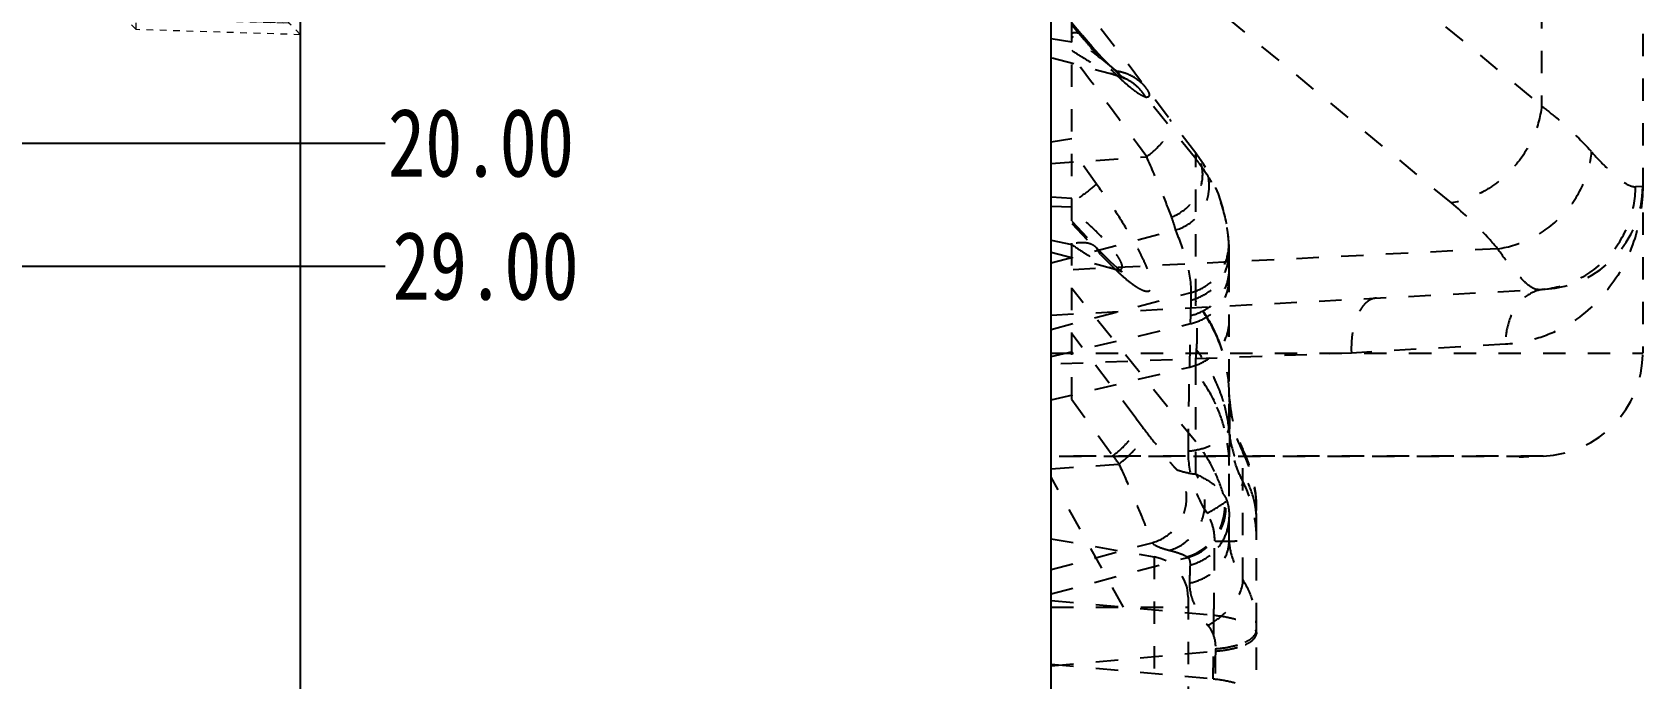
# Model space of a CAD drawing. Header units: millimetres. Extents: x 1188 to 10032, y -1727 to 798.
# Drawn here: x 3561.8 to 3679.5, y -785.3 to -738 of the extents above; entities that cross this region are included whole.
import ezdxf

# ---------------------------------------------------------------- set-up
doc = ezdxf.new("R2010")
doc.units = ezdxf.units.MM
doc.header["$LTSCALE"] = 16.335
doc.header["$PDMODE"] = 3
doc.header["$PDSIZE"] = 0.3125
doc.linetypes.add('HIDDEN', pattern=[0.2, 0.1, -0.1])
doc.layers.get('0').update_dxf_attribs({"linetype": 'CONTINUOUS'})
doc.layers.get('Defpoints').update_dxf_attribs({"linetype": 'CONTINUOUS'})
doc.layers.add('cool', color=153, linetype='HIDDEN', lineweight=9)
doc.layers.add('DEFAULT_2', color=8, linetype='HIDDEN')
doc.layers.add('dim', color=3, linetype='CONTINUOUS')
doc.styles.get("Standard").update_dxf_attribs({"font": 'txt', "width": 0.8})
doc.dimstyles.new('11', dxfattribs={"dimtxt": 8, "dimasz": 8, "dimexe": 0, "dimexo": 0, "dimgap": 0, "dimtad": 0, "dimzin": 0, "dimdsep": 46, "dimtxsty": 'Standard', "dimcen": 0, "dimclrd": 4, "dimclre": 4, "dimclrt": 6, "dimazin": 0, "dimtfac": 1, "dimtofl": 0, "dimtmove": 0, "dimatfit": 3, "dimfxl": 0, "dimtolj": 1, "dimtzin": 0, "dimarcsym": 0})

# ---------------------------------------------------------------- blocks, each defined once
blk = doc.blocks.new('cool_jt_f12')
at = {"layer": 'cool', "ltscale": 0.3}
for p, q in [((0, 7.0785), (0.856, 6.2225)), ((0, 7.0785), (12, 6.7035)), ((0.856, 6.2225), (0.856, -6.2225)), ((13.5, 5.827375), (0.856, 6.2225)), ((0.856, 6.2225), (13.5, 5.827375)), ((12, 6.7035), (12.856, 5.8475)), ((12, 6.7035), (12, -6.7035)), ((14.327375, 5), (13.5, 5.827375)), ((13.5, -5.827375), (13.5, 5.827375)), ((14.327375, -5), (14.327375, 5)), ((0.856, -6.2225), (13.5, -5.827375)), ((12, -6.7035), (12.856, -5.8475)), ((13.5, -5.827375), (14.327375, -5)), ((0.856, -6.2225), (0, -7.0785)), ((0, -7.0785), (12, -6.7035))]:
    blk.add_line(p, q, dxfattribs=at)
blk = doc.blocks.new('2')
at = {"layer": 'cool', "ltscale": 0.932966, "rotation": 180}
blk.add_blockref('cool_jt_f12', (1934.71, -801.14), dxfattribs=at)
blk = doc.blocks.new('*D184')
at = {"layer": 'Defpoints', "color": 0, "transparency": 16777216}
for p in [(3391.4, -726.14), (3475.8, -746.14), (3587.58, -746.14)]:
    blk.add_point(p, dxfattribs=at)
at = {"layer": 'dim', "color": 4, "lineweight": -2, "transparency": 16777216}
blk.add_line((3475.8, -746.14), (3587.58, -746.14), dxfattribs=at)
at = {"layer": 'dim', "color": 6, "transparency": 16777216, "insert": (3594.58, -746.14), "char_height": 5, "attachment_point": 5}
blk.add_mtext('\\A1;20.00', dxfattribs=at)
blk = doc.blocks.new('*D185')
at = {"layer": 'Defpoints', "color": 0, "transparency": 16777216}
for p in [(3391.4, -726.14), (3420.8, -755.14), (3587.58, -755.14)]:
    blk.add_point(p, dxfattribs=at)
at = {"layer": 'dim', "color": 4, "lineweight": -2, "transparency": 16777216}
blk.add_line((3420.8, -755.14), (3587.58, -755.14), dxfattribs=at)
at = {"layer": 'dim', "color": 6, "transparency": 16777216, "insert": (3594.92, -755.14), "char_height": 5, "attachment_point": 5}
blk.add_mtext('\\A1;29.00', dxfattribs=at)
blk = doc.blocks.new('*D186')
at = {"layer": 'Defpoints', "color": 0, "transparency": 16777216}
for p in [(3391.4, -726.14), (3504.84, -796.14), (3587.58, -796.14)]:
    blk.add_point(p, dxfattribs=at)
at = {"layer": 'dim', "color": 4, "lineweight": -2, "transparency": 16777216}
blk.add_line((3504.84, -796.14), (3587.58, -796.14), dxfattribs=at)
at = {"layer": 'dim', "color": 6, "transparency": 16777216, "insert": (3594.58, -796.14), "char_height": 5, "attachment_point": 5}
blk.add_mtext('\\A1;70.00', dxfattribs=at)
blk = doc.blocks.new('*D187')
at = {"layer": 'Defpoints', "color": 0, "transparency": 16777216}
for p in [(3391.4, -726.14), (3555.2, -826.14), (3587.58, -826.14)]:
    blk.add_point(p, dxfattribs=at)
at = {"layer": 'dim', "color": 4, "lineweight": -2, "transparency": 16777216}
blk.add_line((3555.2, -826.14), (3587.58, -826.14), dxfattribs=at)
at = {"layer": 'dim', "color": 6, "transparency": 16777216, "insert": (3595.58, -826.14), "char_height": 5, "attachment_point": 5}
blk.add_mtext('\\A1;100.00', dxfattribs=at)

msp = doc.modelspace()

# ---------------------------------------------------------------- linework, layer by layer
at = {"color": 7, "linetype": 'Continuous'}
for p, q in [((3636.236, -846.141), (3636.236, -606.141)), ((3581.399, -810.141), (3581.399, -642.141))]:
    msp.add_line(p, q, dxfattribs=at)
at = {"layer": 'DEFAULT_2', "color": 8, "linetype": 'HIDDEN'}
for p, q in [((3679.451, -721.812), (3679.451, -761.496)), ((3672.061, -726.325), (3672.061, -743.438)), ((3652.455, -727.221), (3672.061, -743.438)), ((3637.736, -764.897), (3637.736, -733.523)), ((3646.79, -746.884), (3637.736, -734.971)), ((3665.472, -750.524), (3645.866, -734.306)), ((3637.736, -737.342), (3638.527, -738.288)), ((3637.736, -737.49), (3638.641, -738.574)), ((3636.236, -738.504), (3637.736, -738.744)), ((3638.641, -738.574), (3638.527, -738.288)), ((3641.032, -741.198), (3636.236, -739.913)), ((3640.999, -741.189), (3641.031, -741.198)), ((3641.127, -741.225), (3640.999, -741.189)), ((3641.13, -741.226), (3641.127, -741.225)), ((3641.13, -741.226), (3641.476, -741.359)), ((3641.476, -741.359), (3641.579, -741.413)), ((3646.79, -747.285), (3643.149, -742.774)), ((3636.236, -746.062), (3637.736, -745.818)), ((3639.549, -749.14), (3637.736, -746.637)), ((3636.236, -747.633), (3643.21, -747.15)), ((3646.79, -757.703), (3646.79, -747.285)), ((3679.451, -749.309), (3678.916, -749.335)), ((3636.236, -750.07), (3637.736, -750.172)), ((3637.736, -750.64), (3637.736, -750.546)), ((3637.736, -750.814), (3637.736, -750.64)), ((3636.236, -750.75), (3637.736, -750.814)), ((3636.236, -754.893), (3645.324, -752.495)), ((3637.736, -751.862), (3639.579, -753.834)), ((3637.736, -752.034), (3639.841, -754.287)), ((3636.236, -753.238), (3637.736, -753.553)), ((3636.236, -754.11), (3640.916, -755.364)), ((3668.848, -753.872), (3637.736, -755.407)), ((3639.841, -754.287), (3639.579, -753.834)), ((3649.236, -755.42), (3649.236, -754.147)), ((3649.236, -766.853), (3649.236, -755.42)), ((3636.236, -758.726), (3672.308, -756.836)), ((3636.236, -759.766), (3646.469, -757.066)), ((3646.79, -767.985), (3637.736, -756.771)), ((3646.466, -757.616), (3646.469, -757.066)), ((3646.35, -762.52), (3646.432, -758.75)), ((3636.236, -761.759), (3646.418, -759.345)), ((3642.446, -766.294), (3637.736, -760.096)), ((3669.431, -760.85), (3658.163, -761.496)), ((3636.236, -761.496), (3679.451, -761.496)), ((3658.163, -761.496), (3636.236, -762.315)), ((3636.236, -764.919), (3646.35, -762.52)), ((3646.79, -770.347), (3646.79, -762.885)), ((3649.237, -764.503), (3649.236, -764.513)), ((3649.236, -764.546), (3649.236, -764.514)), ((3649.236, -764.546), (3649.236, -764.537)), ((3637.736, -764.897), (3640.74, -769.01)), ((3642.446, -766.294), (3642.899, -766.889)), ((3672.177, -769.029), (3636.236, -769.029)), ((3671.122, -769.065), (3636.236, -769.065)), ((3650.236, -778.084), (3650.236, -768.545)), ((3672.177, -769.029), (3671.122, -769.065)), ((3636.236, -769.961), (3641.184, -769.618)), ((3641.514, -780.079), (3636.236, -770.579)), ((3649.236, -775.225), (3649.236, -769.719)), ((3651.236, -833.661), (3651.236, -772.903)), ((3636.236, -775.079), (3643.757, -776.406)), ((3636.236, -777.335), (3643.612, -775.366)), ((3636.236, -779.109), (3646.205, -776.448)), ((3643.757, -776.406), (3643.757, -798.753)), ((3636.236, -779.592), (3648.121, -780.667)), ((3646.236, -779.36), (3646.236, -795.799)), ((3636.236, -780.079), (3646.236, -780.079)), ((3648.072, -785.321), (3648.121, -780.667)), ((3636.236, -784.378), (3648.228, -783.293)), ((3648.231, -783.121), (3648.228, -783.293)), ((3636.236, -784.25), (3648.072, -785.321))]:
    msp.add_line(p, q, dxfattribs=at)
for points in [[(3641.579, -741.413), (3641.578, -741.413), (3641.425, -741.301), (3641.081, -741.013), (3640.581, -740.545), (3639.951, -739.901), (3639.221, -739.099), (3638.527, -738.288)], [(3641.39, -755.541), (3641.427, -755.561), (3641.363, -755.516), (3641.054, -755.271), (3640.566, -754.833), (3639.975, -754.25), (3639.579, -753.834)], [(3640.916, -755.364), (3641.197, -755.455), (3641.39, -755.541)], [(3649.259, -764.861), (3649.24, -764.57), (3649.237, -764.503)]]:
    msp.add_lwpolyline(points, dxfattribs=at)
for centre, radius, start, end in [((2700.072, -1437.28), 1168.67, 36.194351, 36.646378), ((3599.172, -790.66), 65.012, 49.95225, 50.59271), ((3657.895, -723.833), 24.198, 224.3722, 225.93956), ((3640.077, -744.675), 3.606, 60.79626, 73.01859), ((3640.609, -744.198), 3.324, 68.29759, 71.26994), ((3640.05, -744.713), 3.652, 46.45457, 60.72656), ((3639.961, -744.801), 3.778, 32.45316, 46.39446), ((3637.236, -754.145), 12, 359.98616, 37.23483), ((3637.908, -754.361), 11.356, 36.39513, 38.54553), ((3671.914, -749.309), 7.537, 273, 0), ((3638.374, -754.155), 10.863, 8.0436, 9.73), ((3638.427, -754.147), 10.81, 0.00144, 8.04448), ((3654.9, -740.755), 20.234, 226.26838, 226.78639), ((3638.056, -764.758), 11.228, 26.23205, 38.9306), ((3655.485, -757.702), 8.695, 180.00037, 180.39336), ((3638.082, -764.809), 11.203, 26.3377, 38.97982), ((3671.914, -761.496), 7.537, 272, 0), ((3638.056, -769.94), 11.228, 26.23205, 38.9306), ((3638.215, -768.261), 11.08, 16.91264, 18.67498), ((3658.784, -764.5), 9.548, 180.27832, 206.45752), ((3638.307, -769.805), 10.943, 24.75755, 26.1798), ((3638.385, -769.771), 10.858, 14.86656, 24.76361), ((3638.268, -768.245), 11.024, 7.20672, 16.91226), ((3659.236, -764.186), 10, 183.88028, 205.84193), ((3637.95, -765.618), 11.334, 2.10191, 3.82185), ((3638.53, -769.728), 10.707, 0.03637, 14.84223), ((3638.402, -768.226), 10.89, 4.12609, 7.19793), ((3638.063, -775.035), 11.219, 25.79377, 38.93336), ((3743.517, -769.684), 94.28, 178.63779, 180.02159), ((3641.236, -772.904), 10, 0, 25.84193), ((3641.689, -773.008), 9.547, 0.02476, 26.4581), ((3670.421, -748.978), 20.1, 270, 272), ((3638.347, -774.885), 10.898, 16.37205, 25.73545), ((3645.134, -772.749), 3.783, 285.41256, 14.17344), ((3645.199, -772.782), 3.802, 285.34296, 12.1651), ((3644.95, -773.75), 6.287, 0.03256, 10.87021), ((3643.236, -779.36), 3, 0, 80), ((3643.472, -781.735), 7.764, 359.97537, 4.83821)]:
    msp.add_arc(centre, radius, start, end, dxfattribs=at)
for points, knots in [([(3638.526, -738.289), (3638.45, -738.197), (3638.179, -738.066), (3637.895, -738.084), (3637.736, -738.107)], [0, 0, 0, 0, 0.4259291, 1, 1, 1, 1]), ([(3640.443, -740.429), (3640.24, -740.262), (3639.354, -739.54), (3638.447, -738.843), (3637.736, -738.326)], [0, 0, 0, 0, 0.2307881, 1, 1, 1, 1]), ([(3638.641, -738.574), (3638.806, -738.771), (3639.438, -739.516), (3640.095, -740.241), (3640.598, -740.755)], [0, 0, 0, 0, 0.2635224, 1, 1, 1, 1]), ([(3637.736, -739.361), (3638.039, -739.558), (3638.629, -739.937), (3639.487, -740.463), (3640.263, -740.892), (3640.765, -741.122), (3640.999, -741.189)], [0, 0, 0, 0, 0.2892156, 0.5612335, 0.8047072, 1, 1, 1, 1]), ([(3641.174, -741.049), (3641.162, -741.037), (3641.107, -740.983), (3641.048, -740.932), (3641.002, -740.894)], [0, 0, 0, 0, 0.2207794, 1, 1, 1, 1]), ([(3641.032, -741.198), (3641.08, -741.211), (3641.147, -741.225), (3641.251, -741.235), (3641.273, -741.185), (3641.254, -741.146), (3641.222, -741.1), (3641.191, -741.067), (3641.174, -741.049)], [0, 0, 0, 0, 0.3464498, 0.5372174, 0.5990187, 0.6877829, 0.821873, 1, 1, 1, 1]), ([(3641.067, -741.222), (3641.149, -741.301), (3641.456, -741.592), (3641.774, -741.874), (3642.015, -742.069)], [0, 0, 0, 0, 0.2683223, 1, 1, 1, 1]), ([(3643.152, -742.097), (3643.069, -741.988), (3642.705, -741.572), (3642.224, -741.262), (3641.839, -741.109)], [0, 0, 0, 0, 0.2480256, 1, 1, 1, 1]), ([(3642.015, -742.069), (3642.066, -742.111), (3642.257, -742.262), (3642.454, -742.406), (3642.604, -742.502)], [0, 0, 0, 0, 0.2710235, 1, 1, 1, 1]), ([(3643.149, -742.774), (3643.187, -742.777), (3643.256, -742.775), (3643.347, -742.75), (3643.408, -742.691), (3643.424, -742.606), (3643.402, -742.505), (3643.32, -742.326), (3643.224, -742.192), (3643.152, -742.097)], [0, 0, 0, 0, 0.1226068, 0.2172656, 0.295023, 0.3767098, 0.4812186, 0.6180449, 1, 1, 1, 1]), ([(3642.604, -742.502), (3642.653, -742.533), (3642.827, -742.639), (3643.01, -742.732), (3643.149, -742.774)], [0, 0, 0, 0, 0.2885698, 1, 1, 1, 1]), ([(3672.061, -743.438), (3671.965, -744.259), (3671.481, -745.946), (3670.246, -747.785), (3668.916, -748.998), (3667.484, -749.943), (3666.275, -750.379), (3665.472, -750.524)], [0, 0, 0, 0, 0.2405246, 0.5018101, 0.6338285, 0.7626098, 1, 1, 1, 1]), ([(3672.061, -743.438), (3672.408, -743.704), (3673.7, -744.734), (3674.905, -745.877), (3675.711, -746.787)], [0, 0, 0, 0, 0.2644506, 1, 1, 1, 1]), ([(3643.21, -747.15), (3643.52, -746.913), (3644.066, -746.435), (3644.623, -745.771), (3644.905, -745.258), (3645.015, -744.934), (3645.032, -744.65), (3644.968, -744.487), (3644.922, -744.426)], [0, 0, 0, 0, 0.3414849, 0.635162, 0.7546187, 0.8532301, 0.9327652, 1, 1, 1, 1]), ([(3645.032, -751.558), (3645.501, -751.371), (3646.361, -750.806), (3647.193, -749.556), (3647.406, -748.123), (3647.056, -747.235), (3646.79, -746.884)], [0, 0, 0, 0, 0.2655346, 0.5247403, 0.768565, 1, 1, 1, 1]), ([(3646.79, -746.884), (3646.786, -746.879), (3646.79, -746.945), (3646.784, -746.984), (3646.789, -747.131), (3646.789, -747.225), (3646.79, -747.285)], [0, 0, 0, 0, 0.0548116, 0.240934, 0.5566822, 1, 1, 1, 1]), ([(3668.848, -753.872), (3669.692, -753.755), (3671.418, -753.211), (3673.624, -751.59), (3675.169, -749.347), (3675.636, -747.62), (3675.711, -746.787)], [0, 0, 0, 0, 0.2417526, 0.5032426, 0.7627904, 1, 1, 1, 1]), ([(3675.711, -746.787), (3676.049, -747.17), (3676.668, -747.838), (3677.554, -748.653), (3678.259, -749.163), (3678.728, -749.344), (3678.916, -749.335)], [0, 0, 0, 0, 0.368698, 0.6561126, 0.8642652, 1, 1, 1, 1]), ([(3645.032, -751.558), (3644.798, -750.917), (3644.208, -749.44), (3643.58, -747.98), (3643.21, -747.15)], [0, 0, 0, 0, 0.4286455, 1, 1, 1, 1]), ([(3645.324, -752.495), (3645.823, -752.358), (3646.768, -751.84), (3647.672, -750.518), (3647.879, -748.934), (3647.512, -747.927), (3647.229, -747.501)], [0, 0, 0, 0, 0.251334, 0.5018882, 0.7512524, 1, 1, 1, 1]), ([(3647.05, -747.623), (3647.562, -748.317), (3648.44, -749.812), (3648.936, -751.476), (3649.081, -752.319)], [0, 0, 0, 0, 0.5023971, 1, 1, 1, 1]), ([(3639.549, -749.14), (3639.476, -749.209), (3639.268, -749.38), (3638.668, -749.855), (3638.135, -750.254), (3637.736, -750.55)], [0, 0, 0, 0, 0.131636, 0.3509454, 1, 1, 1, 1]), ([(3642.018, -756.34), (3642.163, -756.453), (3642.433, -756.648), (3642.82, -756.868), (3643.138, -756.987), (3643.379, -756.975), (3643.499, -756.873), (3643.553, -756.762), (3643.578, -756.62), (3643.576, -756.364), (3643.492, -755.968), (3643.305, -755.417), (3643.028, -754.773), (3642.674, -754.056), (3642.255, -753.287), (3641.613, -752.191), (3640.718, -750.795), (3639.949, -749.692), (3639.549, -749.14)], [0, 0, 0, 0, 0.0524972, 0.09497, 0.1266955, 0.1490681, 0.1590815, 0.170188, 0.1836114, 0.2000199, 0.2427862, 0.2986066, 0.3659629, 0.4427155, 0.5267693, 0.6161873, 0.8051904, 1, 1, 1, 1]), ([(3679.451, -749.309), (3679.451, -750.593), (3679.048, -753.214), (3677.209, -756.846), (3674.57, -759.263), (3671.833, -760.506), (3670.254, -760.803), (3669.431, -760.85)], [0, 0, 0, 0, 0.2299063, 0.4658882, 0.7162596, 0.8524868, 1, 1, 1, 1]), ([(3671.813, -756.862), (3672.72, -756.814), (3674.604, -756.363), (3677.003, -754.657), (3678.568, -752.159), (3678.916, -750.248), (3678.916, -749.335)], [0, 0, 0, 0, 0.2401891, 0.4991449, 0.7586331, 1, 1, 1, 1]), ([(3668.848, -753.872), (3668.609, -753.581), (3667.57, -752.381), (3666.404, -751.294), (3665.472, -750.524)], [0, 0, 0, 0, 0.2376343, 1, 1, 1, 1]), ([(3640.916, -755.364), (3640.991, -755.384), (3641.122, -755.41), (3641.311, -755.404), (3641.436, -755.28), (3641.426, -755.082), (3641.343, -754.849), (3641.19, -754.562), (3640.975, -754.241), (3640.711, -753.894), (3640.408, -753.533), (3639.959, -753.038), (3639.347, -752.427), (3638.564, -751.722), (3638.016, -751.274), (3637.736, -751.057)], [0, 0, 0, 0, 0.0372527, 0.0646003, 0.0862489, 0.1135595, 0.1534526, 0.2058963, 0.2687235, 0.3392102, 0.4150542, 0.4946676, 0.660246, 0.8298867, 1, 1, 1, 1]), ([(3645.324, -752.495), (3645.313, -752.445), (3645.231, -752.128), (3645.127, -751.817), (3645.032, -751.558)], [0, 0, 0, 0, 0.1556915, 1, 1, 1, 1]), ([(3646.469, -757.066), (3646.458, -756.275), (3646.2, -754.696), (3645.622, -753.224), (3645.324, -752.495)], [0, 0, 0, 0, 0.5009392, 1, 1, 1, 1]), ([(3637.692, -753.543), (3637.993, -753.745), (3638.579, -754.13), (3639.43, -754.659), (3640.194, -755.082), (3640.688, -755.303), (3640.916, -755.364)], [0, 0, 0, 0, 0.2931129, 0.5666452, 0.8087539, 1, 1, 1, 1]), ([(3639.579, -753.835), (3639.485, -753.734), (3639.246, -753.56), (3638.801, -753.428), (3638.284, -753.417), (3637.925, -753.482), (3637.738, -753.531)], [0, 0, 0, 0, 0.2120096, 0.4422994, 0.7037419, 1, 1, 1, 1]), ([(3646.466, -757.614), (3646.856, -757.515), (3647.607, -757.192), (3648.513, -756.38), (3649.101, -755.328), (3649.236, -754.537), (3649.236, -754.145)], [0, 0, 0, 0, 0.2539772, 0.5050901, 0.7533594, 1, 1, 1, 1]), ([(3646.469, -757.066), (3646.878, -756.958), (3647.664, -756.599), (3648.587, -755.7), (3649.148, -754.545), (3649.235, -753.691), (3649.205, -753.274)], [0, 0, 0, 0, 0.2514537, 0.5018618, 0.7512179, 1, 1, 1, 1]), ([(3671.813, -756.862), (3671.635, -756.871), (3671.184, -756.641), (3670.544, -756.047), (3669.724, -755.091), (3669.16, -754.318), (3668.848, -753.872)], [0, 0, 0, 0, 0.1246788, 0.3285634, 0.6196306, 1, 1, 1, 1]), ([(3639.841, -754.287), (3639.932, -754.384), (3640.282, -754.754), (3640.64, -755.116), (3640.912, -755.376)], [0, 0, 0, 0, 0.2612915, 1, 1, 1, 1]), ([(3641.045, -755.502), (3641.129, -755.581), (3641.444, -755.871), (3641.77, -756.15), (3642.018, -756.34)], [0, 0, 0, 0, 0.2704462, 1, 1, 1, 1]), ([(3646.418, -759.344), (3646.812, -759.253), (3647.566, -758.957), (3648.49, -758.202), (3649.095, -757.214), (3649.236, -756.462), (3649.236, -756.093)], [0, 0, 0, 0, 0.2625941, 0.5164093, 0.761033, 1, 1, 1, 1]), ([(3646.432, -758.75), (3646.825, -758.656), (3647.579, -758.35), (3648.497, -757.575), (3649.097, -756.563), (3649.236, -755.797), (3649.236, -755.42)], [0, 0, 0, 0, 0.2595593, 0.5124092, 0.7583145, 1, 1, 1, 1]), ([(3646.432, -758.75), (3646.435, -758.642), (3646.444, -758.264), (3646.455, -757.885), (3646.466, -757.616)], [0, 0, 0, 0, 0.2859176, 1, 1, 1, 1]), ([(3659.992, -757.481), (3659.868, -757.488), (3659.603, -757.552), (3659.232, -757.795), (3658.895, -758.187), (3658.488, -758.923), (3658.193, -760.053), (3658.144, -761.01), (3658.163, -761.496)], [0, 0, 0, 0, 0.0779595, 0.1676018, 0.274695, 0.400277, 0.6939659, 1, 1, 1, 1]), ([(3672.308, -756.836), (3671.928, -756.856), (3671.105, -757.111), (3670.129, -758.056), (3669.535, -759.379), (3669.42, -760.365), (3669.431, -760.85)], [0, 0, 0, 0, 0.2112264, 0.4578749, 0.7307844, 1, 1, 1, 1]), ([(3646.849, -761.299), (3646.871, -761.031), (3646.913, -760.471), (3646.891, -759.289), (3646.795, -758.381), (3646.79, -757.762)], [0, 0, 0, 0, 0.2274428, 0.4757794, 1, 1, 1, 1]), ([(3646.35, -762.52), (3646.754, -762.426), (3647.526, -762.124), (3648.472, -761.351), (3649.092, -760.338), (3649.236, -759.568), (3649.236, -759.191)], [0, 0, 0, 0, 0.2625919, 0.5164056, 0.7610299, 1, 1, 1, 1]), ([(3649.236, -764.514), (3649.231, -763.71), (3649.035, -762.094), (3648.48, -760.564), (3648.122, -759.839)], [0, 0, 0, 0, 0.4985731, 1, 1, 1, 1]), ([(3649.236, -764.537), (3649.236, -763.723), (3649.047, -762.083), (3648.489, -760.53), (3648.128, -759.795)], [0, 0, 0, 0, 0.4985597, 1, 1, 1, 1]), ([(3646.79, -762.885), (3646.79, -762.748), (3646.795, -762.219), (3646.817, -761.69), (3646.849, -761.299)], [0, 0, 0, 0, 0.2586403, 1, 1, 1, 1]), ([(3648.712, -764.713), (3648.608, -764.406), (3648.138, -763.193), (3647.455, -762.064), (3646.849, -761.299)], [0, 0, 0, 0, 0.2490466, 1, 1, 1, 1]), ([(3646.257, -768.67), (3646.263, -768.048), (3646.286, -765.998), (3646.313, -763.948), (3646.35, -762.52)], [0, 0, 0, 0, 0.3034905, 1, 1, 1, 1]), ([(3649.259, -764.862), (3649.257, -764.826), (3649.25, -764.721), (3649.238, -764.616), (3649.236, -764.546)], [0, 0, 0, 0, 0.3404957, 1, 1, 1, 1]), ([(3649.263, -767.443), (3649.266, -767.29), (3649.279, -766.754), (3649.289, -766.218), (3649.288, -765.835)], [0, 0, 0, 0, 0.2851525, 1, 1, 1, 1]), ([(3649.288, -765.835), (3649.288, -765.776), (3649.287, -765.565), (3649.282, -765.354), (3649.277, -765.202)], [0, 0, 0, 0, 0.2815351, 1, 1, 1, 1]), ([(3640.74, -769.01), (3641.048, -768.775), (3641.593, -768.297), (3642.148, -767.635), (3642.43, -767.123), (3642.539, -766.801), (3642.556, -766.517), (3642.493, -766.355), (3642.446, -766.294)], [0, 0, 0, 0, 0.3415144, 0.6352176, 0.7546796, 0.8532862, 0.9328019, 1, 1, 1, 1]), ([(3641.184, -769.618), (3641.494, -769.383), (3642.043, -768.907), (3642.601, -768.242), (3642.884, -767.729), (3642.993, -767.403), (3643.01, -767.116), (3642.946, -766.951), (3642.899, -766.889)], [0, 0, 0, 0, 0.3405653, 0.633628, 0.7530521, 0.8518963, 0.9319754, 1, 1, 1, 1]), ([(3642.899, -766.889), (3643.196, -767.279), (3643.627, -767.844), (3644.183, -768.562), (3644.545, -769.024), (3644.859, -769.413), (3645.113, -769.72), (3645.298, -769.914), (3645.397, -770.021), (3645.441, -770.037)], [0, 0, 0, 0, 0.3629574, 0.5261865, 0.6725423, 0.7977322, 0.897003, 0.9656219, 1, 1, 1, 1]), ([(3646.257, -768.67), (3646.66, -768.622), (3647.403, -768.476), (3648.246, -768.133), (3648.756, -767.769), (3649.097, -767.415), (3649.236, -767.069), (3649.236, -766.853)], [0, 0, 0, 0, 0.3262298, 0.6054929, 0.723341, 0.8266916, 1, 1, 1, 1]), ([(3650.236, -770.879), (3650.07, -770.552), (3649.51, -769.28), (3649.236, -767.877), (3649.236, -766.853)], [0, 0, 0, 0, 0.2633253, 1, 1, 1, 1]), ([(3649.263, -767.443), (3649.309, -767.941), (3649.526, -768.944), (3649.967, -769.868), (3650.236, -770.307)], [0, 0, 0, 0, 0.4931894, 1, 1, 1, 1]), ([(3647.624, -773.217), (3647.194, -772.522), (3646.502, -771.06), (3646.249, -769.451), (3646.257, -768.67)], [0, 0, 0, 0, 0.5112406, 1, 1, 1, 1]), ([(3641.184, -769.618), (3641.506, -770.323), (3642.081, -771.621), (3642.725, -773.166), (3643.135, -774.183), (3643.352, -774.731), (3643.504, -775.109), (3643.581, -775.302), (3643.612, -775.366)], [0, 0, 0, 0, 0.3726256, 0.6824779, 0.8045116, 0.8999188, 0.9657867, 1, 1, 1, 1]), ([(3643.612, -775.366), (3644.14, -775.222), (3645.142, -774.664), (3646.067, -773.228), (3646.219, -771.529), (3645.77, -770.474), (3645.441, -770.037)], [0, 0, 0, 0, 0.2501203, 0.5002781, 0.7502579, 1, 1, 1, 1]), ([(3644.861, -775.921), (3645.407, -775.767), (3646.441, -775.178), (3647.397, -773.684), (3647.569, -771.917), (3647.123, -770.809), (3646.79, -770.347)], [0, 0, 0, 0, 0.2488718, 0.4991513, 0.7499697, 1, 1, 1, 1]), ([(3645.441, -770.037), (3645.52, -770.066), (3645.959, -770.211), (3646.415, -770.305), (3646.79, -770.347)], [0, 0, 0, 0, 0.18281, 1, 1, 1, 1]), ([(3646.79, -770.347), (3647.184, -770.529), (3647.923, -770.925), (3648.565, -771.489), (3648.804, -771.814)], [0, 0, 0, 0, 0.5182596, 1, 1, 1, 1]), ([(3651.124, -772.565), (3651.086, -772.369), (3650.896, -771.579), (3650.556, -770.828), (3650.236, -770.307)], [0, 0, 0, 0, 0.2462792, 1, 1, 1, 1]), ([(3647.624, -773.217), (3647.993, -773.018), (3648.659, -772.621), (3649.496, -771.992), (3650.039, -771.45), (3650.253, -771.038), (3650.236, -770.879)], [0, 0, 0, 0, 0.3495218, 0.6468443, 0.8662127, 1, 1, 1, 1]), ([(3651.236, -775.163), (3651.236, -774.42), (3651.071, -772.939), (3650.565, -771.534), (3650.236, -770.879)], [0, 0, 0, 0, 0.503038, 1, 1, 1, 1]), ([(3648.916, -771.977), (3649.028, -772.156), (3649.191, -772.661), (3649.236, -773.181), (3649.236, -773.49)], [0, 0, 0, 0, 0.4062107, 1, 1, 1, 1]), ([(3648.18, -775.242), (3648.186, -774.885), (3648.098, -774.172), (3647.809, -773.515), (3647.624, -773.217)], [0, 0, 0, 0, 0.5048816, 1, 1, 1, 1]), ([(3643.612, -775.366), (3643.742, -775.512), (3644.169, -775.728), (3644.606, -775.855), (3644.861, -775.921)], [0, 0, 0, 0, 0.4257167, 1, 1, 1, 1]), ([(3646.334, -778.32), (3646.737, -778.234), (3647.505, -777.959), (3648.457, -777.246), (3649.088, -776.304), (3649.236, -775.577), (3649.236, -775.225)], [0, 0, 0, 0, 0.2709656, 0.5275968, 0.7687402, 1, 1, 1, 1]), ([(3648.121, -780.667), (3648.127, -780.227), (3648.146, -778.419), (3648.159, -776.61), (3648.18, -775.242)], [0, 0, 0, 0, 0.2432605, 1, 1, 1, 1]), ([(3648.18, -775.242), (3648.391, -775.243), (3648.799, -775.245), (3649.383, -775.245), (3649.906, -775.24), (3650.355, -775.232), (3650.717, -775.221), (3650.961, -775.208), (3651.103, -775.195), (3651.175, -775.186), (3651.211, -775.178), (3651.236, -775.169), (3651.236, -775.163)], [0, 0, 0, 0, 0.2068502, 0.399488, 0.5718947, 0.7196378, 0.8388851, 0.9266111, 0.9578295, 0.9803946, 0.9942911, 1, 1, 1, 1]), ([(3649.236, -775.225), (3649.236, -775.666), (3649.467, -776.68), (3649.929, -777.595), (3650.236, -778.084)], [0, 0, 0, 0, 0.4324921, 1, 1, 1, 1]), ([(3644.861, -775.921), (3645.105, -775.984), (3645.543, -776.105), (3645.974, -776.277), (3646.139, -776.396)], [0, 0, 0, 0, 0.5535178, 1, 1, 1, 1]), ([(3646.205, -776.448), (3646.267, -776.485), (3646.372, -776.673), (3646.383, -776.871), (3646.377, -776.995)], [0, 0, 0, 0, 0.3655352, 1, 1, 1, 1]), ([(3646.377, -776.995), (3646.779, -776.896), (3647.551, -776.573), (3648.182, -776.02), (3648.439, -775.705)], [0, 0, 0, 0, 0.5042821, 1, 1, 1, 1]), ([(3646.377, -776.995), (3646.373, -777.085), (3646.354, -777.526), (3646.342, -777.968), (3646.334, -778.32)], [0, 0, 0, 0, 0.2019079, 1, 1, 1, 1]), ([(3646.334, -778.32), (3646.322, -778.836), (3646.635, -779.982), (3647.282, -780.938), (3647.68, -781.423)], [0, 0, 0, 0, 0.4513022, 1, 1, 1, 1]), ([(3647.68, -781.423), (3648.046, -781.215), (3648.724, -780.742), (3649.732, -779.717), (3650.245, -778.715), (3650.236, -778.084)], [0, 0, 0, 0, 0.2910873, 0.5645027, 1, 1, 1, 1]), ([(3650.236, -778.084), (3650.511, -778.528), (3650.96, -779.498), (3651.163, -780.547), (3651.209, -781.08)], [0, 0, 0, 0, 0.4936617, 1, 1, 1, 1]), ([(3648.121, -780.667), (3648.54, -780.709), (3649.304, -780.827), (3650.182, -781.084), (3650.725, -781.36), (3651.064, -781.603), (3651.236, -781.871), (3651.236, -782.037)], [0, 0, 0, 0, 0.3532546, 0.6466541, 0.763996, 0.8604613, 1, 1, 1, 1]), ([(3647.68, -781.423), (3647.866, -781.65), (3648.164, -782.195), (3648.238, -782.809), (3648.231, -783.121)], [0, 0, 0, 0, 0.4842294, 1, 1, 1, 1]), ([(3650.398, -782.632), (3650.522, -782.575), (3650.745, -782.454), (3651.079, -782.195), (3651.236, -781.913), (3651.236, -781.738)], [0, 0, 0, 0, 0.3213064, 0.5900309, 1, 1, 1, 1]), ([(3650.398, -782.821), (3650.521, -782.767), (3650.784, -782.631), (3651.119, -782.37), (3651.236, -782.091), (3651.236, -781.97)], [0, 0, 0, 0, 0.3249946, 0.7085933, 1, 1, 1, 1]), ([(3648.228, -783.293), (3648.632, -783.262), (3649.37, -783.163), (3650.089, -782.957), (3650.398, -782.821)], [0, 0, 0, 0, 0.5461636, 1, 1, 1, 1]), ([(3648.231, -783.121), (3648.635, -783.089), (3649.373, -782.988), (3650.091, -782.773), (3650.398, -782.632)], [0, 0, 0, 0, 0.5453557, 1, 1, 1, 1]), ([(3648.072, -785.321), (3648.497, -785.364), (3649.273, -785.484), (3650.165, -785.745), (3650.717, -786.026), (3651.061, -786.272), (3651.236, -786.544), (3651.236, -786.713)], [0, 0, 0, 0, 0.3533535, 0.6468302, 0.7641846, 0.8606328, 1, 1, 1, 1])]:
    msp.add_open_spline(points, degree=3, knots=knots, dxfattribs=at)
for points in [[(3641.677, -741.049), (3641.458, -740.975), (3641.231, -740.923), (3641.002, -740.894)], [(3640.74, -769.01), (3640.888, -769.213), (3641.037, -769.415), (3641.184, -769.618)], [(3648.804, -771.814), (3648.843, -771.866), (3648.881, -771.921), (3648.916, -771.977)], [(3649.032, -774.66), (3649.166, -774.287), (3649.236, -773.886), (3649.236, -773.49)], [(3648.439, -775.705), (3648.692, -775.394), (3648.896, -775.037), (3649.032, -774.66)], [(3646.139, -776.396), (3646.162, -776.412), (3646.184, -776.43), (3646.205, -776.448)], [(3648.228, -783.293), (3648.187, -786.295), (3648.135, -789.296), (3648.094, -792.298)]]:
    msp.add_open_spline(points, degree=3, dxfattribs=at)

# ---------------------------------------------------------------- block references
msp.add_blockref('2', (1646.689, 70))

# ---------------------------------------------------------------- dimensions: what is measured, and where the dimension line sits
at = {"layer": 'dim'}
for feature_location, offset, picture, middle in [((3475.799, -746.141), (111.783, 0), '*D184', (3594.583, -746.141)), ((3420.799, -755.141), (166.783, 0), '*D185', (3594.916, -755.141)), ((3504.844, -796.141), (82.739, 0), '*D186', (3594.583, -796.141)), ((3555.199, -826.141), (32.383, 0), '*D187', (3595.583, -826.141))]:
    dim = msp.add_ordinate_dim(feature_location=feature_location, offset=offset, dtype=0, origin=(3391.399, -726.141), dimstyle='11', override={"dimtxt": 5, "dimasz": 2}, dxfattribs=at)
    dim.commit()
    dim.dimension.update_dxf_attribs({"geometry": picture, "text_midpoint": middle})

doc.saveas('drawing.dxf')
